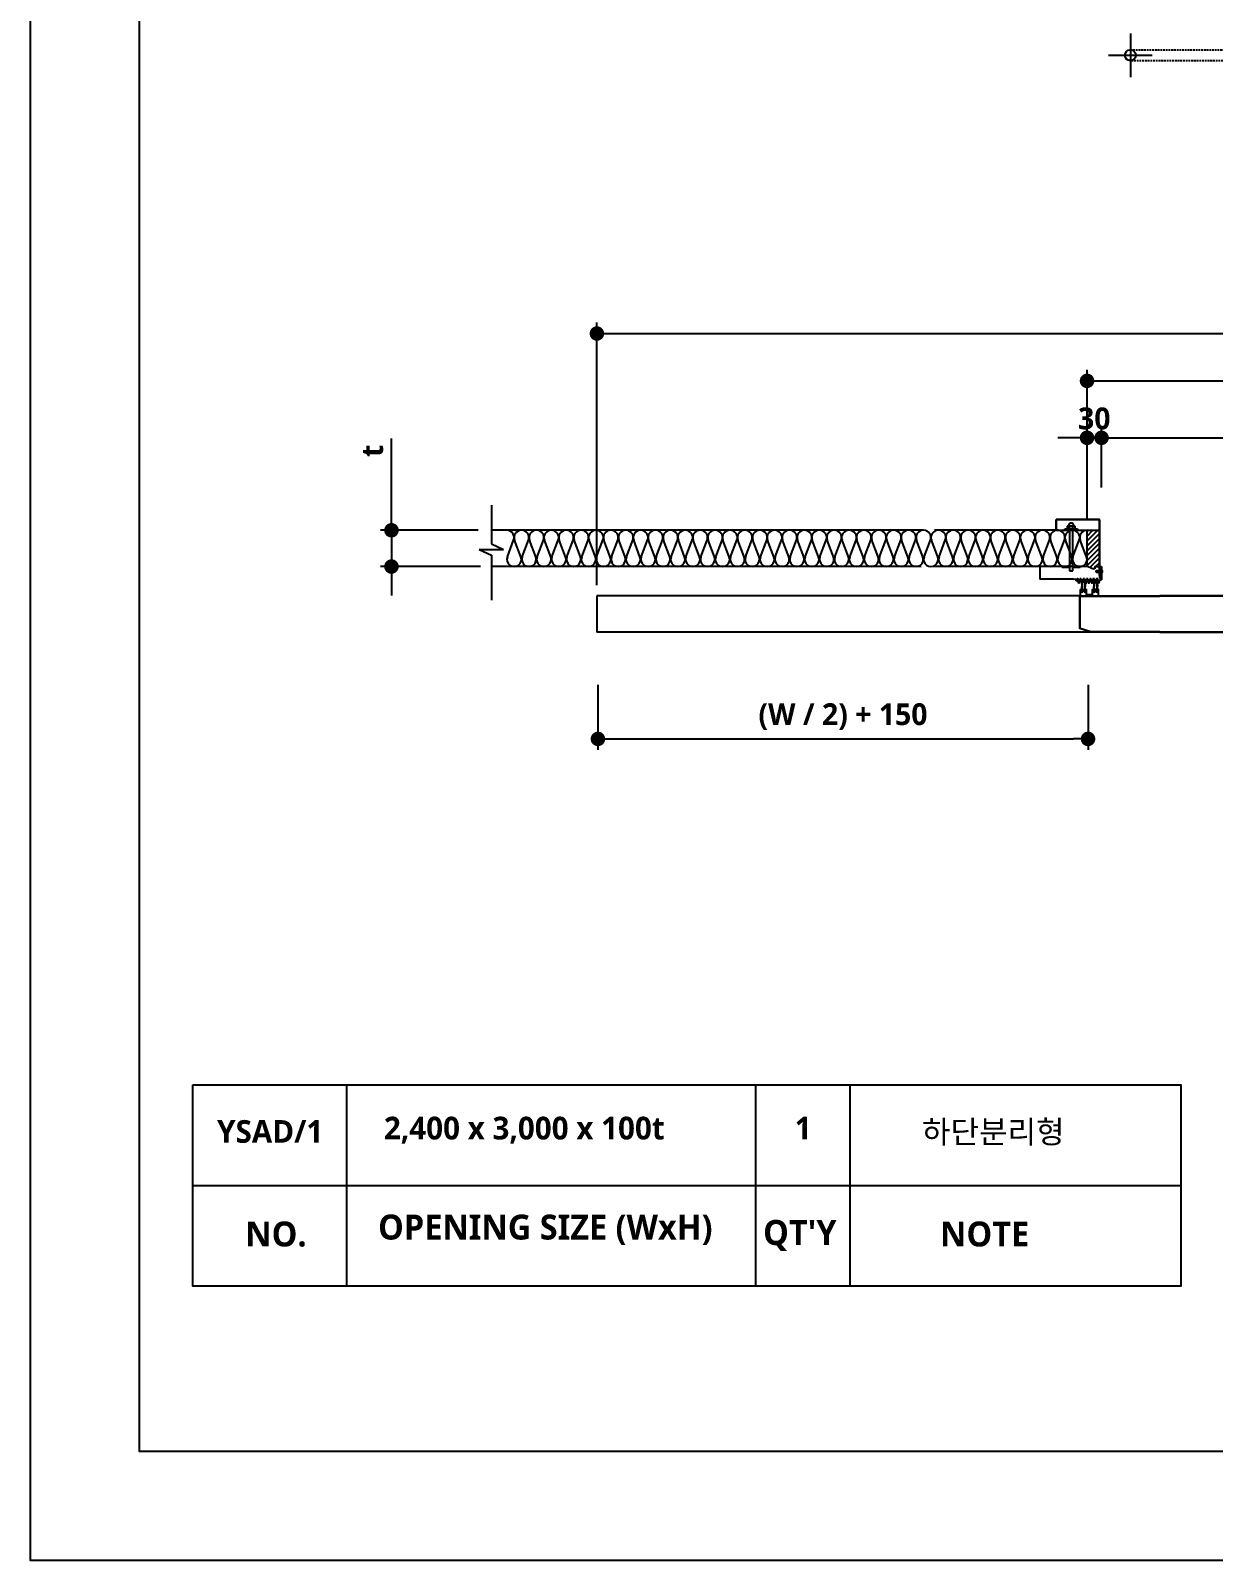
# Model space of a CAD drawing. Header units: millimetres. Extents: x 0 to 33600, y 0 to 8910.
# Drawn here: x 0 to 3258, y 0 to 4215 of the extents above; entities that cross this region are included whole.
import ezdxf
from ezdxf.enums import TextEntityAlignment as Align
from ezdxf.lldxf.tags import DXFTag

# ---------------------------------------------------------------- set-up
doc = ezdxf.new("R2010")
doc.units = ezdxf.units.MM
doc.header["$LTSCALE"] = 20
doc.header["$MEASUREMENT"] = 0
doc.linetypes.add('CENTER', pattern=[2, 1.25, -0.25, 0.25, -0.25])
doc.linetypes.add('HIDDEN', pattern=[0.375, 0.25, -0.125])
doc.layers.get('0').update_dxf_attribs({"linetype": 'CONTINUOUS'})
doc.layers.get('Defpoints').update_dxf_attribs({"color": 181, "linetype": 'CONTINUOUS'})
for name, color, linetype in [('3', 3, 'CONTINUOUS'), ('DIM', 141, 'CONTINUOUS'), ('DOOR', 7, 'CONTINUOUS'), ('DOOR-2', 1, 'CONTINUOUS'), ('DOOR-3', 8, 'CONTINUOUS'), ('TEXT', 7, 'CONTINUOUS'), ('방열문', 7, 'CONTINUOUS')]:
    doc.layers.add(name, color=color, linetype=linetype)
doc.styles.add('SH_대대리576', font='')
doc.styles.get("Standard").update_dxf_attribs({"font": 'NanumGothicBold.ttf'})
doc.styles.get('SH_대대리576').set_extended_font_data('NanumGothic', bold=True)
tags = doc.linetypes.add('破線', pattern=[38.1, 25.4, -12.7]).pattern_tags.tags
tags[6:7] = [DXFTag(74, 4), DXFTag(75, 0), DXFTag(340, '0'), DXFTag(46, 1.0), DXFTag(50, 0.0), DXFTag(44, 0.0), DXFTag(45, 0.0)]
tags[4:5] = [DXFTag(74, 4), DXFTag(75, 0), DXFTag(340, '0'), DXFTag(46, 1.0), DXFTag(50, 0.0), DXFTag(44, 0.0), DXFTag(45, 0.0)]
tags = doc.linetypes.add('２点鎖線', pattern=[63.5, 31.75, -6.35, 6.35, -6.35, 6.35, -6.35]).pattern_tags.tags
tags[14:15] = [DXFTag(74, 4), DXFTag(75, 0), DXFTag(340, '0'), DXFTag(46, 1.0), DXFTag(50, 0.0), DXFTag(44, 0.0), DXFTag(45, 0.0)]
tags[12:13] = [DXFTag(74, 4), DXFTag(75, 0), DXFTag(340, '0'), DXFTag(46, 1.0), DXFTag(50, 0.0), DXFTag(44, 0.0), DXFTag(45, 0.0)]
tags[10:11] = [DXFTag(74, 4), DXFTag(75, 0), DXFTag(340, '0'), DXFTag(46, 1.0), DXFTag(50, 0.0), DXFTag(44, 0.0), DXFTag(45, 0.0)]
tags[8:9] = [DXFTag(74, 4), DXFTag(75, 0), DXFTag(340, '0'), DXFTag(46, 1.0), DXFTag(50, 0.0), DXFTag(44, 0.0), DXFTag(45, 0.0)]
tags[6:7] = [DXFTag(74, 4), DXFTag(75, 0), DXFTag(340, '0'), DXFTag(46, 1.0), DXFTag(50, 0.0), DXFTag(44, 0.0), DXFTag(45, 0.0)]
tags[4:5] = [DXFTag(74, 4), DXFTag(75, 0), DXFTag(340, '0'), DXFTag(46, 1.0), DXFTag(50, 0.0), DXFTag(44, 0.0), DXFTag(45, 0.0)]
doc.dimstyles.new('yongsung', dxfattribs={"dimscale": 20, "dimtxt": 3, "dimasz": 2, "dimexe": 1.5, "dimexo": 1.5, "dimgap": 1, "dimtad": 1, "dimdec": 0, "dimdsep": 46, "dimlunit": 6, "dimtxsty": 'Standard', "dimblk": 'DOT', "dimcen": 0, "dimdle": 2, "dimclrd": 256, "dimclre": 256, "dimclrt": 256, "dimadec": 0, "dimazin": 0, "dimtfac": 480, "dimtdec": 0, "dimtix": 1, "dimtmove": 2, "dimatfit": 3, "dimfxl": 1, "dimtolj": 1, "dimtzin": 0, "dimarcsym": 0})

# ---------------------------------------------------------------- blocks, each defined once
blk = doc.blocks.new('A$C2D346D32')
for p, q in [((43, 174.6), (10, 174.6)), ((10, 81.6), (10, 174.6)), ((45, 41.8), (45, 172.6)), ((42, 93.4), (42, 113.4)), ((45, 113.4), (42, 113.4)), ((2.5, 69.4), (6, 69.4)), ((2.5, 64.4), (11, 64.4)), ((2.5, 60.4), (11, 60.4)), ((2.5, 55.4), (11, 55.4)), ((2.5, 51.4), (11, 51.4)), ((2.5, 46.4), (11, 46.4)), ((2.5, 42.4), (11, 42.4)), ((9, 75.1), (6, 75.1)), ((6, 69.4), (6, 75.1)), ((9, 69.6), (9, 75.1)), ((10, 81.6), (11, 71.6)), ((11, 69.6), (11, 71.6)), ((11, 60.4), (11, 64.4)), ((11, 51.4), (11, 55.4)), ((11, 42.4), (11, 46.4)), ((42, 63.4), (42, 83.4)), ((45, 63.4), (42, 63.4)), ((2.5, 37.4), (11, 37.4)), ((2.5, 33.4), (11, 33.4)), ((2.5, 28.4), (11, 28.4)), ((2.5, 24.4), (11, 24.4)), ((2.5, 19.4), (11, 19.4)), ((2.5, 15.4), (11, 15.4)), ((2.5, 10.4), (8, 10.4)), ((8, 10.4), (8, 4.6)), ((37.5, 4.6), (8, 4.6)), ((11, 33.4), (11, 37.4)), ((11, 24.4), (11, 28.4)), ((11, 15.4), (11, 19.4)), ((29.2, 10.6), (13, 10.6)), ((13, 10.6), (13, 7.6)), ((29.2, 7.6), (13, 7.6)), ((28.2, 4.6), (34.8, 4.6)), ((29.5, 19.6), (29.2, 19.4)), ((29.2, 19.4), (33.8, 19.4)), ((29.2, 19.4), (29.2, 4.6)), ((29.5, 19.6), (33.5, 19.6)), ((29.5, 19.6), (29.5, 4.6)), ((33.5, 19.6), (33.8, 19.4)), ((33.5, 19.6), (33.5, 4.6)), ((33.8, 19.4), (33.8, 4.6)), ((43, 10.6), (33.8, 10.6)), ((40, 7.6), (33.8, 7.6)), ((38, 5.1), (37.5, 4.6)), ((38, 5.1), (38.5, 4.6)), ((45, 4.6), (38.5, 4.6)), ((45, 41.8), (39, 27.2)), ((39, 23.6), (39, 27.2)), ((45, 23.6), (39, 23.6)), ((40, 8.1), (40, 7.6)), ((45, 8.1), (40, 8.1)), ((45, 23.6), (45, 12.6)), ((45, 8.1), (45, 4.6))]:
    blk.add_line(p, q)
at = {"color": 1}
for p, q in [((31.2, 3.8), (31.2, 1.8)), ((31.8, 3.8), (31.2, 3.8)), ((31.5, 20.7), (31.5, 0)), ((31.8, 3.8), (31.8, 1.8))]:
    blk.add_line(p, q, dxfattribs=at)
for centre, radius, start, end in [((43, 172.6), 2, 0, 90), ((2.5, 66.9), 2.5, 90, 270), ((2.5, 57.9), 2.5, 90, 270), ((2.5, 48.9), 2.5, 90, 270), ((2.5, 39.9), 2.5, 90, 270), ((10, 69.6), 1, 180, 0), ((2.5, 30.9), 2.5, 90, 270), ((2.5, 21.9), 2.5, 90, 270), ((2.5, 12.9), 2.5, 90, 270), ((28.2, 4.4), 0.286, 90, 200.9424), ((31.5, 5.6), 3.84, 200.9424, 339.0576), ((34.8, 4.4), 0.286, 339.0576, 90), ((43, 12.6), 2, 270, 0)]:
    blk.add_arc(centre, radius, start, end)
blk = doc.blocks.new('A$C6C8934C4')
at = {"color": 0}
for centre, start in [((-3.4, -94.6), 81.3395), ((-3.4, -95.7), 81.3862)]:
    blk.add_arc(centre, 106.1, start, 90, dxfattribs=at)
blk.add_arc((12.4, 9.8), 0.538, 283.2102, 67.1877)
at = {"layer": '방열문', "color": 1, "linetype": 'CENTER'}
for p, q in [((-20.6, 11), (-3.4, 11)), ((-16.7, 14.9), (-16.7, 7.1))]:
    blk.add_line(p, q, dxfattribs=at)
at = {"layer": '방열문', "color": 0}
for p, q in [((-15, 11.5), (-3.4, 11.5)), ((-15, 10.5), (-3.4, 10.5))]:
    blk.add_line(p, q, dxfattribs=at)
blk.add_arc((-16.7, 11), 1.81, 16.6015, 343.3985, dxfattribs=at)
at = {"layer": '방열문', "color": 1, "linetype": 'CENTER'}
blk.add_arc((-3.4, -95.1), 106.1, 80.8303, 90, dxfattribs=at)
blk = doc.blocks.new('_Dot')
at = {"color": 0, "linetype": 'ByBlock', "lineweight": -2}
blk.add_line((-0.5, 0), (-1, 0), dxfattribs=at)
at = {"color": 0, "linetype": 'ByBlock', "const_width": 0.5}
blk.add_lwpolyline([(-0.25, 0, 1), (0.25, 0, 1)], format="xyb", close=True, dxfattribs=at)
blk = doc.blocks.new('*D131')
at = {"layer": 'Defpoints', "color": 0}
for p in [(5349.8, 3092.9), (2949.8, 2925.6), (5349.8, 2925.6)]:
    blk.add_point(p, dxfattribs=at)
at = {"layer": 'DIM', "lineweight": -2}
for p, q in [((2949.8, 2955.6), (2949.8, 3122.9)), ((5349.8, 2955.6), (5349.8, 3122.9)), ((2989.8, 3092.9), (5309.8, 3092.9))]:
    blk.add_line(p, q, dxfattribs=at)
at = {"layer": 'DIM', "linetype": 'ByBlock', "lineweight": -2, "xscale": 40, "yscale": 40, "zscale": 40, "rotation": 180}
blk.add_blockref('_Dot', (2949.8, 3092.9), dxfattribs=at)
at = {"layer": 'DIM', "linetype": 'ByBlock', "lineweight": -2, "xscale": 40, "yscale": 40, "zscale": 40}
blk.add_blockref('_Dot', (5349.8, 3092.9), dxfattribs=at)
at = {"layer": 'DIM', "insert": (4149.8, 3145.1), "char_height": 60, "attachment_point": 5}
blk.add_mtext('\\A1;W', dxfattribs=at)
blk = doc.blocks.new('*D133')
at = {"layer": 'Defpoints', "color": 0}
for p in [(2909.8, 3092.9), (2949.8, 2925.6), (2909.8, 2838.2)]:
    blk.add_point(p, dxfattribs=at)
at = {"layer": 'DIM', "lineweight": -2}
for p, q in [((2909.8, 2868.2), (2909.8, 3122.9)), ((2949.8, 2955.6), (2949.8, 3122.9)), ((2869.8, 3092.9), (2829.8, 3092.9)), ((2949.8, 3092.9), (2909.8, 3092.9)), ((2989.8, 3092.9), (3029.8, 3092.9))]:
    blk.add_line(p, q, dxfattribs=at)
at = {"layer": 'DIM', "linetype": 'ByBlock', "lineweight": -2, "xscale": 40, "yscale": 40, "zscale": 40}
blk.add_blockref('_Dot', (2909.8, 3092.9), dxfattribs=at)
at = {"layer": 'DIM', "linetype": 'ByBlock', "lineweight": -2, "xscale": 40, "yscale": 40, "zscale": 40, "rotation": 180}
blk.add_blockref('_Dot', (2949.8, 3092.9), dxfattribs=at)
at = {"layer": 'DIM', "insert": (2929.8, 3146), "char_height": 60, "attachment_point": 5}
blk.add_mtext('\\A1;\\A1;30', dxfattribs=at)
blk = doc.blocks.new('*D134')
at = {"layer": 'Defpoints', "color": 0}
for p in [(5389.8, 3249.8), (2909.8, 2838.2), (5389.8, 2838.2)]:
    blk.add_point(p, dxfattribs=at)
at = {"layer": 'DIM', "lineweight": -2}
for p, q in [((2909.8, 2868.2), (2909.8, 3279.8)), ((2949.8, 3249.8), (5349.8, 3249.8)), ((5389.8, 2868.2), (5389.8, 3279.8))]:
    blk.add_line(p, q, dxfattribs=at)
at = {"layer": 'DIM', "linetype": 'ByBlock', "lineweight": -2, "xscale": 40, "yscale": 40, "zscale": 40, "rotation": 180}
blk.add_blockref('_Dot', (2909.8, 3249.8), dxfattribs=at)
at = {"layer": 'DIM', "linetype": 'ByBlock', "lineweight": -2, "xscale": 40, "yscale": 40, "zscale": 40}
blk.add_blockref('_Dot', (5389.8, 3249.8), dxfattribs=at)
at = {"layer": 'DIM', "insert": (4149.8, 3302.9), "char_height": 60, "attachment_point": 5}
blk.add_mtext('\\A1;W + 80', dxfattribs=at)
blk = doc.blocks.new('INSU')
at = {"layer": '3'}
for p, q in [((0.013, 0.729), (0.187, 0.271)), ((0.387, 0.729), (0.213, 0.271))]:
    blk.add_line(p, q, dxfattribs=at)
for centre, start, end in [((0.2, 0.8), 339.2034, 200.7966), ((0, 0.2), 270, 20.7966), ((0.4, 0.2), 159.2034, 270)]:
    blk.add_arc(centre, 0.2, start, end, dxfattribs=at)
blk = doc.blocks.new('*D135')
at = {"layer": 'Defpoints', "color": 0}
for p in [(1262.9, 2838.2), (994, 2738.2), (1269.2, 2738.2)]:
    blk.add_point(p, dxfattribs=at)
at = {"layer": 'DIM', "lineweight": -2}
for p, q in [((994, 2838.2), (994, 3091.1)), ((1232.9, 2838.2), (964, 2838.2)), ((994, 2838.2), (994, 2738.2)), ((1239.2, 2738.2), (964, 2738.2)), ((994, 2698.2), (994, 2658.2))]:
    blk.add_line(p, q, dxfattribs=at)
at = {"layer": 'DIM', "linetype": 'ByBlock', "lineweight": -2, "xscale": 40, "yscale": 40, "zscale": 40}
for p, rotation in [((994, 2838.2), 270), ((994, 2738.2), 90)]:
    blk.add_blockref('_Dot', p, dxfattribs=dict(at, rotation=rotation))
at = {"layer": 'DIM', "insert": (941.2, 3056.9), "char_height": 60, "attachment_point": 5, "rotation": 90}
blk.add_mtext('\\A1;t', dxfattribs=at)
blk = doc.blocks.new('*D136')
at = {"layer": 'Defpoints', "color": 0}
for p in [(6739.8, 3380.3), (1559.8, 2657.2), (6739.8, 2657.2)]:
    blk.add_point(p, dxfattribs=at)
at = {"layer": 'DIM', "lineweight": -2}
for p, q in [((1559.8, 2687.2), (1559.8, 3410.3)), ((1599.8, 3380.3), (6699.8, 3380.3)), ((6739.8, 2687.2), (6739.8, 3410.3))]:
    blk.add_line(p, q, dxfattribs=at)
at = {"layer": 'DIM', "linetype": 'ByBlock', "lineweight": -2, "xscale": 40, "yscale": 40, "zscale": 40, "rotation": 180}
blk.add_blockref('_Dot', (1559.8, 3380.3), dxfattribs=at)
at = {"layer": 'DIM', "linetype": 'ByBlock', "lineweight": -2, "xscale": 40, "yscale": 40, "zscale": 40}
blk.add_blockref('_Dot', (6739.8, 3380.3), dxfattribs=at)
at = {"layer": 'DIM', "insert": (4149.8, 3441.8), "char_height": 60, "attachment_point": 5}
blk.add_mtext('\\A1;도어개폐시 필요공간 => 레일길이 + 60 ', dxfattribs=at)
blk = doc.blocks.new('A$C755A1BEC')
for p, q in [((0, 17.8), (0, 0.2)), ((49.8, 18), (0.2, 18)), ((3.2, 2.5), (3.2, 0.2)), ((4.7, 2.5), (4.7, 0.2)), ((11.7, 2.5), (11.7, 0.2)), ((13.2, 2.5), (13.2, 0.2)), ((16.5, 14.5), (33.5, 14.5)), ((16.5, 14.5), (16.5, 0.2)), ((33.5, 14.5), (33.5, 0.2)), ((36.7, 2.5), (36.7, 0.2)), ((38.2, 2.5), (38.2, 0.2)), ((45.2, 2.5), (45.2, 0.2)), ((46.7, 2.5), (46.7, 0.2)), ((50, 17.8), (50, 0.2)), ((0.2, 0), (3, 0)), ((4.9, 0), (11.5, 0)), ((13.4, 0), (16.3, 0)), ((36.5, 0), (33.7, 0)), ((45, 0), (38.4, 0)), ((49.8, 0), (46.9, 0))]:
    blk.add_line(p, q)
for centre, radius, start, end in [((0.2, 17.8), 0.2, 90, 180), ((0.2, 0.2), 0.2, 180, 270), ((4, 4.9), 2.5, 287.4576, 252.5424), ((3, 0.2), 0.2, 270, 0), ((4.9, 0.2), 0.2, 180, 270), ((12.5, 4.9), 2.5, 287.4576, 252.5424), ((11.5, 0.2), 0.2, 270, 0), ((13.4, 0.2), 0.2, 180, 270), ((16.3, 0.2), 0.2, 270, 0), ((33.7, 0.2), 0.2, 180, 270), ((37.5, 4.9), 2.5, 287.4576, 252.5424), ((36.5, 0.2), 0.2, 270, 0), ((38.4, 0.2), 0.2, 180, 270), ((46, 4.9), 2.5, 287.4576, 252.5424), ((45, 0.2), 0.2, 270, 0), ((46.9, 0.2), 0.2, 180, 270), ((49.8, 17.8), 0.2, 0, 90), ((49.8, 0.2), 0.2, 270, 0)]:
    blk.add_arc(centre, radius, start, end)
blk = doc.blocks.new('*D139')
at = {"layer": 'Defpoints', "color": 0}
for p in [(1562.6, 2442.4), (2912.6, 2442.4), (2912.6, 2263.3)]:
    blk.add_point(p, dxfattribs=at)
at = {"layer": 'DIM', "lineweight": -2}
for p, q in [((1562.6, 2412.4), (1562.6, 2233.3)), ((2912.6, 2412.4), (2912.6, 2233.3)), ((1602.6, 2263.3), (2872.6, 2263.3))]:
    blk.add_line(p, q, dxfattribs=at)
at = {"layer": 'DIM', "linetype": 'ByBlock', "lineweight": -2, "xscale": 40, "yscale": 40, "zscale": 40, "rotation": 180}
blk.add_blockref('_Dot', (1562.6, 2263.3), dxfattribs=at)
at = {"layer": 'DIM', "linetype": 'ByBlock', "lineweight": -2, "xscale": 40, "yscale": 40, "zscale": 40}
blk.add_blockref('_Dot', (2912.6, 2263.3), dxfattribs=at)
at = {"layer": 'DIM', "insert": (2237.6, 2324.9), "char_height": 60, "attachment_point": 5}
blk.add_mtext('\\A1;\\A1;(W / 2) + 150', dxfattribs=at)

msp = doc.modelspace()

# ---------------------------------------------------------------- hatches: boundary and pattern name
h = msp.add_hatch()
h.set_pattern_fill('DOTS', color=256, scale=5, style=0)
h.set_pattern_definition([(0, (17380.984, -14871.8526), (3.96875, 7.9375), [0, -7.9375])])
edge = h.paths.add_edge_path()
edge.add_line((2949.8, 2730.7), (2949.8, 2701.2))
edge = h.paths.add_edge_path()
edge.add_line((2946.8, 2722.4), (2946.8, 2706.2))
edge = h.paths.add_edge_path()
edge.add_line((2943.8, 2722.4), (2943.8, 2706.2))
edge = h.paths.add_edge_path()
edge.add_line((2779.8, 2736.2), (2779.8, 2703.2))
edge = h.paths.add_edge_path()
edge.add_arc((2781.8, 2736.2), 2, 90, 180)
edge = h.paths.add_edge_path()
edge.add_line((2912.6, 2738.2), (2781.8, 2738.2))
edge = h.paths.add_edge_path()
edge.add_line((2949.8, 2738.2), (2949.8, 2731.7))
edge = h.paths.add_edge_path()
edge.add_line((2946.8, 2733.2), (2946.8, 2727))
edge = h.paths.add_edge_path()
edge.add_line((2946.3, 2733.2), (2946.8, 2733.2))
edge = h.paths.add_edge_path()
edge.add_line((2946.3, 2738.2), (2946.3, 2733.2))
edge = h.paths.add_edge_path()
edge.add_line((2946.3, 2738.2), (2949.8, 2738.2))
edge = h.paths.add_edge_path()
edge.add_line((2943.8, 2736.2), (2943.8, 2727))
edge = h.paths.add_edge_path()
edge.add_arc((2941.8, 2736.2), 2, 0, 90)
edge = h.paths.add_edge_path()
edge.add_line((2930.8, 2738.2), (2941.8, 2738.2))
edge = h.paths.add_edge_path()
edge.add_line((2930.8, 2738.2), (2930.8, 2732.2))
edge = h.paths.add_edge_path()
edge.add_line((2912.6, 2738.2), (2927.2, 2732.2))
edge = h.paths.add_edge_path()
edge.add_line((2930.8, 2732.2), (2927.2, 2732.2))
edge = h.paths.add_edge_path()
edge.add_line((2872.8, 2703.2), (2779.8, 2703.2))
edge = h.paths.add_edge_path()
edge.add_arc((2941.6, 2695.7), 2.5, 180, 0)
edge = h.paths.add_edge_path()
edge.add_line((2939.1, 2695.7), (2939.1, 2704.2))
edge = h.paths.add_edge_path()
edge.add_line((2944.1, 2695.7), (2944.1, 2701.2))
edge = h.paths.add_edge_path()
edge.add_line((2930.1, 2704.2), (2926.1, 2704.2))
edge = h.paths.add_edge_path()
edge.add_line((2935.1, 2695.7), (2935.1, 2704.2))
edge = h.paths.add_edge_path()
edge.add_line((2930.1, 2695.7), (2930.1, 2704.2))
edge = h.paths.add_edge_path()
edge.add_arc((2932.6, 2695.7), 2.5, 180, 0)
edge = h.paths.add_edge_path()
edge.add_line((2939.1, 2704.2), (2935.1, 2704.2))
edge = h.paths.add_edge_path()
edge.add_line((2926.1, 2695.7), (2926.1, 2704.2))
edge = h.paths.add_edge_path()
edge.add_arc((2923.6, 2695.7), 2.5, 180, 0)
edge = h.paths.add_edge_path()
edge.add_line((2921.1, 2695.7), (2921.1, 2704.2))
edge = h.paths.add_edge_path()
edge.add_line((2899.1, 2695.7), (2899.1, 2704.2))
edge = h.paths.add_edge_path()
edge.add_arc((2896.6, 2695.7), 2.5, 180, 0)
edge = h.paths.add_edge_path()
edge.add_line((2894.1, 2695.7), (2894.1, 2704.2))
edge = h.paths.add_edge_path()
edge.add_line((2903.1, 2704.2), (2899.1, 2704.2))
edge = h.paths.add_edge_path()
edge.add_line((2903.1, 2695.7), (2903.1, 2704.2))
edge = h.paths.add_edge_path()
edge.add_arc((2905.6, 2695.7), 2.5, 180, 0)
edge = h.paths.add_edge_path()
edge.add_line((2908.1, 2695.7), (2908.1, 2704.2))
edge = h.paths.add_edge_path()
edge.add_line((2921.1, 2704.2), (2917.1, 2704.2))
edge = h.paths.add_edge_path()
edge.add_arc((2914.6, 2695.7), 2.5, 180, 0)
edge = h.paths.add_edge_path()
edge.add_line((2912.1, 2695.7), (2912.1, 2704.2))
edge = h.paths.add_edge_path()
edge.add_line((2917.1, 2695.7), (2917.1, 2704.2))
edge = h.paths.add_edge_path()
edge.add_line((2912.1, 2704.2), (2908.1, 2704.2))
edge = h.paths.add_edge_path()
edge.add_line((2890.1, 2695.7), (2890.1, 2704.2))
edge = h.paths.add_edge_path()
edge.add_line((2894.1, 2704.2), (2890.1, 2704.2))
edge = h.paths.add_edge_path()
edge.add_line((2943.8, 2706.2), (2946.8, 2706.2))
edge = h.paths.add_edge_path()
edge.add_line((2944.1, 2701.2), (2949.8, 2701.2))
edge = h.paths.add_edge_path()
edge.add_line((2885.1, 2695.7), (2885.1, 2699.2))
edge = h.paths.add_edge_path()
edge.add_arc((2884.8, 2703.2), 1, 270, 90)
edge = h.paths.add_edge_path()
edge.add_line((2884.8, 2704.2), (2882.8, 2704.2))
edge = h.paths.add_edge_path()
edge.add_line((2879.3, 2702.2), (2879.3, 2699.2))
edge = h.paths.add_edge_path()
edge.add_line((2885.1, 2699.2), (2879.3, 2699.2))
edge = h.paths.add_edge_path()
edge.add_line((2884.8, 2702.2), (2879.3, 2702.2))
edge = h.paths.add_edge_path()
edge.add_line((2872.8, 2703.2), (2882.8, 2704.2))
edge = h.paths.add_edge_path()
edge.add_arc((2887.6, 2695.7), 2.5, 180, 0)
edge = h.paths.add_edge_path()
edge.add_arc((2950.1, 2721.4), 0.286, 180, 290.9424)
edge = h.paths.add_edge_path()
edge.add_arc((2948.8, 2724.7), 3.84, 290.9424, 69.0576)
edge = h.paths.add_edge_path()
edge.add_arc((2950.1, 2728), 0.286, 69.0576, 180)
edge = h.paths.add_edge_path(flags=16)
edge.add_line((2949.8, 2721.4), (2949.8, 2728))
edge = h.paths.add_edge_path(flags=16)
edge.add_line((2950.6, 2724.3), (2952.7, 2724.3))
edge = h.paths.add_edge_path(flags=16)
edge.add_line((2950.6, 2725), (2952.7, 2725))
edge = h.paths.add_edge_path(flags=16)
edge.add_line((2950.6, 2725), (2950.6, 2724.3))
edge = h.paths.add_edge_path()
edge.add_line((2934.8, 2726.7), (2935.1, 2727))
edge = h.paths.add_edge_path()
edge.add_line((2935.1, 2722.4), (2935.1, 2727))
edge = h.paths.add_edge_path()
edge.add_line((2934.8, 2722.7), (2935.1, 2722.4))
edge = h.paths.add_edge_path()
edge.add_line((2934.8, 2722.7), (2934.8, 2726.7))
edge = h.paths.add_edge_path()
edge.add_line((2933.7, 2724.7), (2954.5, 2724.7))
edge = h.paths.add_edge_path()
edge.add_line((2935.1, 2722.4), (2949.8, 2722.4))
edge = h.paths.add_edge_path()
edge.add_line((2935.1, 2727), (2949.8, 2727))
edge = h.paths.add_edge_path()
edge.add_line((2934.8, 2722.7), (2949.8, 2722.7))
edge = h.paths.add_edge_path()
edge.add_line((2934.8, 2726.7), (2949.8, 2726.7))
edge = h.paths.add_edge_path()
edge.add_line((2949.3, 2731.2), (2949.8, 2730.7))
edge = h.paths.add_edge_path()
edge.add_line((2949.3, 2731.2), (2949.8, 2731.7))
edge = h.paths.add_edge_path()
edge.add_line((2861.1, 2735.2), (2841.1, 2735.2))
edge = h.paths.add_edge_path()
edge.add_line((2841.1, 2738.2), (2841.1, 2735.2))
edge = h.paths.add_edge_path()
edge.add_line((2891.1, 2738.2), (2891.1, 2735.2))
edge = h.paths.add_edge_path()
edge.add_line((2891.1, 2735.2), (2871.1, 2735.2))
at = {"layer": 'DOOR-2', "linetype": '破線', "ltscale": 0.5}
h = msp.add_hatch(dxfattribs=at)
h.set_pattern_fill('ANSI31', color=256, scale=3)
h.set_pattern_definition([(45, (-49433.727, -230320.827), (-6.7351921, 6.7351921), [])])
h.paths.add_polyline_path([(2943.8, 2838.2), (2909.8, 2838.2), (2909.8, 2738.2), (2943.8, 2738.2)])

# ---------------------------------------------------------------- linework, layer by layer
for p, q in [((1269.2, 2907.3), (1269.2, 2800.6)), ((1235.9, 2785.2), (1302.4, 2785.2)), ((1235.9, 2785.2), (1269.2, 2769.7)), ((1269.2, 2800.6), (1302.4, 2785.2)), ((1269.2, 2769.7), (1269.2, 2645.9))]:
    msp.add_line(p, q)
at = {"layer": 'Defpoints'}
for points in [[(0, 8910), (12600, 8910), (12600, 0), (0, 0)], [(300, 8610), (10950, 8610), (10950, 300), (300, 300)]]:
    msp.add_lwpolyline(points, close=True, dxfattribs=at)
at = {"layer": 'DOOR', "linetype": 'HIDDEN'}
for p, q in [((3029.2, 4161.8), (5429.2, 4161.8)), ((5429.2, 4131.8), (3029.2, 4131.8))]:
    msp.add_line(p, q, dxfattribs=at)
at = {"layer": 'DOOR'}
for p, q in [((2942.5, 2868.2), (2824.5, 2868.2)), ((2824.5, 2868.2), (2824.5, 2838.2)), ((2825.2, 2867.5), (2942.8, 2867.5)), ((2825.2, 2838.9), (2825.2, 2867.5)), ((2943.8, 2866.5), (2943.8, 2713.2)), ((2944.5, 2713.2), (2944.5, 2866.2)), ((2824.5, 2838.2), (2943.8, 2838.2)), ((2830.9, 2838.9), (2825.2, 2838.9)), ((2830.9, 2838.2), (2830.9, 2838.9))]:
    msp.add_line(p, q, dxfattribs=at)
for points in [[(3110.6, 2557.2), (2919.8, 2557.2), (2889.8, 2567.2), (2889.8, 2657.2), (3110.6, 2657.2)], [(3110.6, 2557.2), (4086.8, 2557.2), (4116.8, 2557.2), (4116.8, 2657.2), (3110.6, 2657.2)]]:
    msp.add_lwpolyline(points, dxfattribs=at)
msp.add_circle((3029.2, 4146.8), 15, dxfattribs=at)
for centre, radius in [((2942.5, 2866.2), 2), ((2942.8, 2866.5), 1)]:
    msp.add_arc(centre, radius, 360, 90, dxfattribs=at)
at = {"layer": 'DOOR-2'}
for p, q in [((3029.2, 4206.8), (3029.2, 4086.8)), ((2969.2, 4146.8), (3089.2, 4146.8))]:
    msp.add_line(p, q, dxfattribs=at)
at = {"layer": 'DOOR-2', "linetype": '２点鎖線', "ltscale": 5}
for p, q in [((2456.8, 2838.2), (1269.2, 2838.2)), ((2827, 2838.2), (2490.1, 2838.2)), ((2909.8, 2738.2), (2909.8, 2838.2)), ((2452.7, 2738.2), (1269.2, 2738.2)), ((2906.8, 2738.2), (2486, 2738.2)), ((1559.8, 2657.2), (1559.8, 2557.2)), ((2889.8, 2657.2), (1559.8, 2657.2)), ((2919.8, 2557.2), (1559.8, 2557.2))]:
    msp.add_line(p, q, dxfattribs=at)
at = {"layer": 'DOOR-2', "ltscale": 0.5}
for p, q in [((2848.6, 2840.2), (2848.6, 2842.2)), ((2848.6, 2842.2), (2883.6, 2842.2)), ((2883.6, 2840.2), (2848.6, 2840.2)), ((2883.6, 2842.2), (2883.6, 2840.2))]:
    msp.add_line(p, q, dxfattribs=at)
at = {"layer": 'DOOR-2', "linetype": 'Continuous', "ltscale": 5}
for p, q in [((2858.6, 2850.2), (2856.1, 2849.2)), ((2856.1, 2842.7), (2856.1, 2849.2)), ((2858.6, 2842.2), (2856.1, 2842.7)), ((2858.6, 2850.2), (2873.6, 2850.2)), ((2873.6, 2842.2), (2858.6, 2842.2)), ((2858.8, 2850.4), (2873.4, 2850.4)), ((2861.1, 2842.7), (2861.1, 2849.2)), ((2871.1, 2842.7), (2871.1, 2849.2)), ((2873.6, 2850.2), (2876.1, 2849.2)), ((2873.6, 2842.2), (2876.1, 2842.7)), ((2876.1, 2849.2), (2876.1, 2842.7))]:
    msp.add_line(p, q, dxfattribs=at)
at = {"layer": 'DOOR-2', "linetype": '破線', "ltscale": 0.5}
for p, q in [((2871.1, 2838.2), (2861.1, 2838.2)), ((2861.1, 2838.2), (2861.1, 2726.8)), ((2871.1, 2726.8), (2871.1, 2838.2)), ((2861.1, 2726.8), (2871.1, 2726.8))]:
    msp.add_line(p, q, dxfattribs=at)
at = {"layer": 'DOOR-2', "linetype": 'Continuous', "ltscale": 5}
for centre, radius, start, end in [((2858.6, 2850.4), 0.2, 270, 0), ((2858.2, 2845.7), 4.48, 50.7195, 85.6777), ((2857.6, 2853.7), 11.6, 274.9793, 287.6405), ((2866.1, 2850.9), 7.32, 356.207, 183.793), ((2866.1, 2837.2), 13, 67.3801, 112.6199), ((2866.1, 2867.4), 25.2, 258.5788, 281.4212), ((2873.9, 2845.7), 4.48, 94.3223, 129.2805), ((2874.6, 2853.7), 11.6, 252.3595, 265.0207), ((2873.6, 2850.4), 0.2, 180, 270)]:
    msp.add_arc(centre, radius, start, end, dxfattribs=at)
at = {"layer": 'DOOR-3'}
for points in [[(3110.6, 2558.2), (2920, 2558.2), (2890.8, 2567.9), (2890.8, 2656.2), (3110.6, 2656.2)], [(3110.6, 2558.2), (4086.6, 2558.2), (4115.8, 2558.2), (4115.8, 2656.2), (3110.6, 2656.2)]]:
    msp.add_lwpolyline(points, dxfattribs=at)
at = {"layer": 'TEXT', "color": 5}
for p, q in [((870.8, 755.8), (870.8, 1310.5)), ((1997.5, 755.8), (1997.5, 1310.5)), ((2257.5, 755.8), (2257.5, 1310.5)), ((446.7, 1033.2), (3168.1, 1033.2))]:
    msp.add_line(p, q, dxfattribs=at)
msp.add_lwpolyline([(446.7, 1310.5), (3168.1, 1310.5), (3168.1, 755.8), (446.7, 755.8)], close=True, dxfattribs=at)

# ---------------------------------------------------------------- block references
at = {"rotation": 90}
msp.add_blockref('A$C2D346D32', (2954.5, 2693.2), dxfattribs=at)
at = {"xscale": -1, "rotation": 270}
for p in [(2884.8, 2687), (2893.3, 2687), (2918.3, 2687), (2926.8, 2687)]:
    msp.add_blockref('A$C6C8934C4', p, dxfattribs=at)
at = {"color": 1, "rotation": 180}
msp.add_blockref('A$C755A1BEC', (2941.8, 2675.2), dxfattribs=at)
at = {"layer": 'DOOR-3', "xscale": 100, "yscale": 100, "zscale": 100, "rotation": 180, "row_count": 1, "column_count": 39, "row_spacing": 0, "column_spacing": 41}
msp.add_blockref('INSU', (2909.8, 2838.2), dxfattribs=at)

# ---------------------------------------------------------------- texts
at = {"layer": 'TEXT', "style": 'SH_대대리576'}
for s, height, p in [('2,400 x 3,000 x 100t', 62.56, (973.1, 1159.8)), ('1', 62.6, (2104.6, 1159.8)), ('YSAD/1', 62.56, (513.6, 1150.5)), ('NO.', 68.61, (591.2, 865)), ('OPENING SIZE (WxH)', 68.605, (957, 884)), ("QT'Y", 68.61, (2017.5, 869.2)), ('NOTE', 68.61, (2504.9, 865))]:
    msp.add_text(s, height=height, dxfattribs=at).set_placement(p)
msp.add_text('하단분리형', height=62.56, dxfattribs=at).set_placement((2651.6, 1149.6), align=Align.CENTER)

# ---------------------------------------------------------------- dimensions: what is measured, and where the dimension line sits
at = {"layer": 'DIM'}
for base, p1, p2, text, picture, middle in [((6739.8, 3380.3), (1559.8, 2657.2), (6739.8, 2657.2), '도어개폐시 필요공간 => 레일길이 + 60 ', '*D136', (4149.8, 3441.8)), ((5389.8, 3249.8), (2909.8, 2838.2), (5389.8, 2838.2), 'W + 80', '*D134', (4149.8, 3302.9)), ((5349.8, 3092.9), (2949.8, 2925.6), (5349.8, 2925.6), 'W', '*D131', (4149.8, 3145.1)), ((2912.6, 2263.3), (1562.6, 2442.4), (2912.6, 2442.4), '\\A1;(W / 2) + 150', '*D139', (2237.6, 2324.9))]:
    dim = msp.add_linear_dim(base=base, p1=p1, p2=p2, text=text, dimstyle='yongsung', dxfattribs=at)
    dim.commit()
    dim.dimension.update_dxf_attribs({"geometry": picture, "text_midpoint": middle})
dim = msp.add_linear_dim(base=(2909.8, 3092.9), p1=(2949.8, 2925.6), p2=(2909.8, 2838.2), angle=180, text='\\A1;30', dimstyle='yongsung', dxfattribs=at)
dim.commit()
dim.dimension.update_dxf_attribs({"geometry": '*D133', "text_midpoint": (2929.8, 3146)})
dim = msp.add_linear_dim(base=(994, 2738.2), p1=(1262.9, 2838.2), p2=(1269.2, 2738.2), angle=90, text='t', dimstyle='yongsung', override={"dimtmove": 1}, dxfattribs=at)
dim.commit()
dim.dimension.update_dxf_attribs({"geometry": '*D135', "text_midpoint": (994, 3056.9), "dimtype": 160})

doc.saveas('drawing.dxf')
